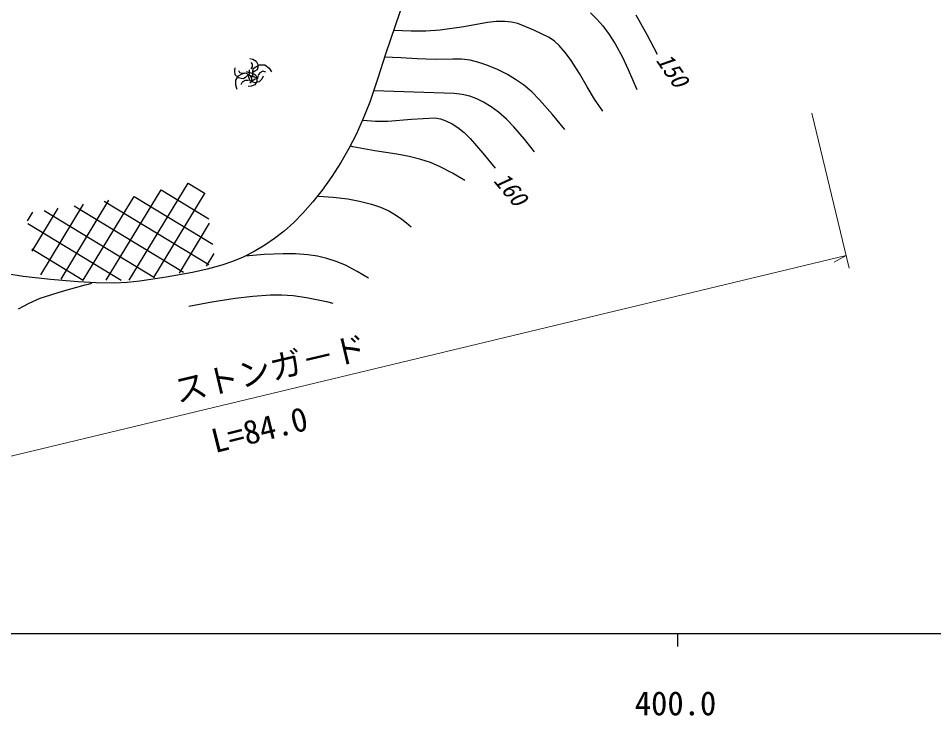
# Model space of a CAD drawing. Units: millimetres, scale not verified. Extents: x 40000 to 680000, y 20000 to 380000.
# Drawn here: x 417575 to 487580, y 198715 to 252043 of the extents above; entities that cross this region are included whole.
import ezdxf
from ezdxf.enums import TextEntityAlignment as Align

# ---------------------------------------------------------------- set-up
doc = ezdxf.new("R2010")
doc.units = ezdxf.units.MM
doc.header["$LTSCALE"] = 1000
for name, color, linetype, lineweight in [('M-BGD', 7, 'Continuous', 25), ('M-STR-HTXT', 7, 'Continuous', 13), ('M-TTL-BAND', 7, 'Continuous', 25)]:
    doc.layers.add(name, color=color, linetype=linetype, lineweight=lineweight)
doc.styles.add('ＭＳ ゴシック', font='')
doc.styles.get('ＭＳ ゴシック').set_extended_font_data('MS Gothic')

msp = doc.modelspace()

# ---------------------------------------------------------------- linework, layer by layer
at = {"layer": 'M-BGD'}
for p, q in [((452436, 269239), (445651, 249305)), ((461338, 252452), (461821, 251990)), ((465670, 250789), (464829, 252284)), ((451650, 251403), (449837, 251134)), ((453448, 251731), (451650, 251403)), ((454112, 251796), (453448, 251731)), ((454781, 251801), (454112, 251796)), ((455288, 251750), (454781, 251801)), ((455783, 251640), (455288, 251750)), ((456995, 251135), (455783, 251640)), ((461821, 251990), (462268, 251479)), ((462268, 251479), (462765, 250802)), ((446953, 251078), (446274, 251100)), ((447631, 251063), (446953, 251078)), ((448738, 251068), (447631, 251063)), ((449837, 251134), (448738, 251068)), ((458184, 250574), (456995, 251135)), ((462765, 250802), (463218, 250084)), ((466458, 249266), (465670, 250789)), ((458579, 250295), (458184, 250574)), ((458933, 249973), (458579, 250295)), ((459424, 249415), (458933, 249973)), ((463218, 250084), (463744, 249121)), ((445651, 249305), (445078, 247464)), ((459859, 248829), (459424, 249415)), ((435282, 248962), (435520, 248909)), ((435495, 248525), (435391, 248665)), ((435482, 248327), (435495, 248525)), ((435520, 248909), (435762, 248764)), ((435762, 248764), (435896, 248509)), ((446826, 249013), (445551, 249077)), ((448089, 248947), (446826, 249013)), ((449444, 248904), (448089, 248947)), ((450796, 248922), (449444, 248904)), ((451474, 248906), (450796, 248922)), ((452144, 248831), (451474, 248906)), ((452791, 248675), (452144, 248831)), ((453417, 248464), (452791, 248675)), ((460493, 247830), (459859, 248829)), ((463744, 249121), (464222, 248122)), ((434127, 248017), (434161, 248268)), ((434172, 247718), (434127, 248017)), ((434418, 248058), (434499, 247900)), ((434499, 247900), (434691, 247842)), ((434691, 247842), (434886, 247871)), ((434699, 247802), (434946, 247871)), ((434946, 247871), (435189, 247755)), ((435003, 247988), (435144, 247934)), ((435144, 247934), (435256, 247900)), ((435244, 247817), (435252, 247929)), ((435252, 247929), (435258, 248106)), ((435256, 247900), (435434, 247853)), ((435391, 248172), (435482, 248327)), ((435669, 247993), (435452, 247878)), ((435452, 247878), (435657, 247736)), ((435479, 247579), (435502, 247924)), ((435502, 247924), (435548, 248206)), ((435548, 248206), (435745, 248341)), ((435831, 248100), (435669, 247993)), ((435745, 248341), (436008, 248476)), ((435881, 248279), (435831, 248100)), ((435896, 248509), (435881, 248279)), ((436049, 247881), (435889, 247674)), ((436008, 248476), (436432, 248478)), ((436286, 248003), (436049, 247881)), ((436508, 247926), (436286, 248003)), ((436432, 248478), (436750, 248233)), ((436750, 248233), (436948, 247961)), ((454215, 248134), (453417, 248464)), ((454977, 247755), (454215, 248134)), ((461073, 246807), (460493, 247830)), ((464222, 248122), (464554, 247363)), ((434402, 247498), (434172, 247718)), ((434208, 247316), (434416, 247656)), ((434209, 246926), (434208, 247316)), ((434616, 247434), (434402, 247498)), ((434416, 247656), (434699, 247802)), ((434683, 247169), (434590, 246947)), ((434793, 247404), (434616, 247434)), ((434927, 247295), (434683, 247169)), ((434966, 247533), (434793, 247404)), ((435175, 247298), (434927, 247295)), ((435158, 247709), (434966, 247533)), ((435224, 247462), (435158, 247709)), ((435189, 247755), (435479, 247579)), ((435224, 247674), (435244, 247817)), ((435295, 247272), (435224, 247462)), ((435284, 247112), (435414, 247221)), ((435465, 247180), (435295, 247272)), ((435562, 247306), (435348, 247187)), ((435427, 247414), (435358, 247590)), ((435414, 247221), (435427, 247414)), ((435695, 247112), (435465, 247180)), ((435470, 247702), (435606, 247574)), ((435700, 247377), (435562, 247306)), ((435606, 247574), (435804, 247515)), ((435811, 247217), (435654, 246954)), ((435657, 247736), (435815, 247603)), ((435985, 247188), (435695, 247112)), ((435885, 247455), (435700, 247377)), ((435804, 247515), (435971, 247588)), ((435825, 247430), (435811, 247217)), ((435815, 247603), (435825, 247430)), ((436188, 247400), (435985, 247188)), ((436298, 247630), (436188, 247400)), ((445078, 247464), (444447, 245639)), ((455610, 247376), (454977, 247755)), ((456201, 246953), (455610, 247376)), ((464554, 247363), (464881, 246590)), ((434316, 246606), (434209, 246926)), ((435385, 246848), (435142, 246826)), ((435654, 246954), (435385, 246848)), ((447827, 246397), (444755, 246496)), ((456835, 246408), (456201, 246953)), ((461645, 245860), (461073, 246807)), ((450903, 246286), (447827, 246397)), ((451507, 246213), (450903, 246286)), ((452097, 246080), (451507, 246213)), ((452631, 245887), (452097, 246080)), ((453146, 245637), (452631, 245887)), ((457430, 245817), (456835, 246408)), ((458426, 244697), (457430, 245817)), ((462268, 244946), (461645, 245860)), ((444447, 245639), (443953, 244392)), ((453739, 245275), (453146, 245637)), ((454296, 244863), (453739, 245275)), ((443953, 244392), (443404, 243169)), ((445839, 244188), (447636, 244342)), ((447636, 244342), (449441, 244434)), ((449441, 244434), (449867, 244353)), ((449867, 244353), (450282, 244212)), ((454914, 244323), (454296, 244863)), ((455483, 243746), (454914, 244323)), ((459375, 243540), (458426, 244697)), ((443953, 244250), (444888, 244189)), ((444888, 244189), (445839, 244188)), ((450282, 244212), (450743, 243984)), ((450743, 243984), (451180, 243702)), ((451180, 243702), (451679, 243299)), ((456287, 242805), (455483, 243746)), ((443404, 243169), (442851, 242084)), ((451679, 243299), (452130, 242856)), ((443078, 242239), (442989, 242257)), ((443156, 242224), (443078, 242239)), ((444845, 241904), (443156, 242224)), ((452130, 242856), (453090, 241727)), ((457044, 241825), (456287, 242805)), ((442851, 242084), (442245, 241028)), ((446531, 241646), (444845, 241904)), ((447454, 241480), (446531, 241646)), ((453090, 241727), (454036, 240578)), ((442245, 241028), (441555, 239951)), ((448355, 241256), (447454, 241480)), ((449103, 241005), (448355, 241256)), ((449831, 240696), (449103, 241005)), ((450786, 240195), (449831, 240696)), ((451713, 239641), (450786, 240195)), ((426056, 232021), (430559, 239435)), ((430559, 239435), (431866, 238642)), ((441555, 239951), (440812, 238903)), ((424300, 232019), (428499, 238932)), ((428498, 238932), (432157, 236710)), ((440812, 238903), (440103, 238006)), ((420841, 232102), (424499, 238126)), ((422544, 232017), (426438, 238428)), ((424139, 238069), (432146, 233207)), ((426438, 238428), (432447, 234779)), ((427927, 232212), (431859, 238686)), ((440528, 238442), (441650, 238366)), ((441650, 238366), (442767, 238229)), ((442767, 238229), (443679, 238056)), ((443679, 238056), (444594, 237820)), ((418630, 234241), (420621, 237520)), ((419285, 232430), (422560, 237823)), ((419542, 237351), (427987, 232223)), ((421841, 237710), (430216, 232624)), ((440103, 238006), (439342, 237140)), ((444594, 237820), (445262, 237596)), ((445262, 237596), (445913, 237313)), ((418273, 236544), (418682, 237217)), ((439342, 237140), (438646, 236435)), ((445913, 237313), (446425, 237027)), ((446425, 237027), (446905, 236689)), ((446905, 236689), (447263, 236400)), ((418304, 236349), (425430, 232020)), ((429898, 232567), (432208, 236371)), ((438646, 236435), (437908, 235773)), ((447263, 236400), (447613, 236100)), ((437908, 235773), (437180, 235206)), ((436416, 234686), (435611, 234211)), ((437180, 235206), (436416, 234686)), ((418604, 234411), (422546, 232017)), ((431974, 233096), (432556, 234055)), ((435611, 234211), (434778, 233790)), ((436383, 233970), (434931, 233865)), ((437839, 234032), (436383, 233970)), ((438780, 234026), (437839, 234032)), ((439716, 233960), (438780, 234026)), ((440457, 233849), (439716, 233960)), ((441178, 233680), (440457, 233849)), ((433137, 233154), (432030, 232849)), ((433968, 233444), (433137, 233154)), ((434778, 233790), (433968, 233444)), ((441893, 233451), (441178, 233680)), ((442587, 233164), (441893, 233451)), ((443490, 232693), (442587, 233164)), ((417949, 232312), (416708, 232508)), ((430907, 232602), (428895, 232237)), ((432030, 232849), (430907, 232602)), ((444365, 232169), (443490, 232693)), ((420043, 232069), (417949, 232312)), ((422151, 231886), (420043, 232069)), ((423530, 231808), (422151, 231886)), ((422686, 231665), (422939, 231725)), ((422939, 231725), (423202, 231785)), ((424897, 231791), (423530, 231808)), ((425892, 231832), (424897, 231791)), ((426881, 231933), (425892, 231832)), ((428895, 232237), (426881, 231933)), ((419257, 230648), (420964, 231185)), ((420964, 231185), (422686, 231665)), ((418414, 230266), (419257, 230648)), ((430621, 230030), (432386, 230367)), ((432386, 230367), (434160, 230644)), ((434160, 230644), (435510, 230798)), ((435510, 230798), (436866, 230892)), ((436866, 230892), (437733, 230899)), ((437733, 230899), (438597, 230845)), ((438597, 230845), (439623, 230700)), ((439623, 230700), (440643, 230494)), ((440643, 230494), (441132, 230383)), ((441132, 230383), (441631, 230266)), ((417602, 229832), (418414, 230266))]:
    msp.add_line(p, q, dxfattribs=at)
at = {"layer": 'M-STR-HTXT'}
for p, q in [((481114, 232926), (478265, 244793)), ((394090, 213057), (480881, 233899)), ((480881, 233899), (479976, 233386))]:
    msp.add_line(p, q, dxfattribs=at)
at = {"layer": 'M-TTL-BAND'}
for p, q in [((40000, 205000), (579000, 205000)), ((468000, 205000), (468000, 204000))]:
    msp.add_line(p, q, dxfattribs=at)

# ---------------------------------------------------------------- texts
at = {"layer": 'M-BGD', "style": 'ＭＳ ゴシック', "oblique": 15}
for s, rotation, p in [('150', 304.4, (465968, 248613)), ('160', 309.9, (453548, 239356))]:
    msp.add_text(s, height=1320, rotation=rotation, dxfattribs=at).set_placement(p, align=Align.BOTTOM_LEFT)
at = {"layer": 'M-STR-HTXT', "style": 'ＭＳ ゴシック'}
for s, rotation, p in [('ストンガ－ド', 13.3, (429877, 222097)), ('L=84.0', 14, (432744, 218258))]:
    msp.add_text(s, height=1833, rotation=rotation, dxfattribs=at).set_placement(p, align=Align.BOTTOM_LEFT)
at = {"layer": 'M-TTL-BAND', "style": 'ＭＳ ゴシック'}
msp.add_text('400.0', height=1833, dxfattribs=at).set_placement((464719, 198195), align=Align.BOTTOM_LEFT)

doc.saveas('drawing.dxf')
